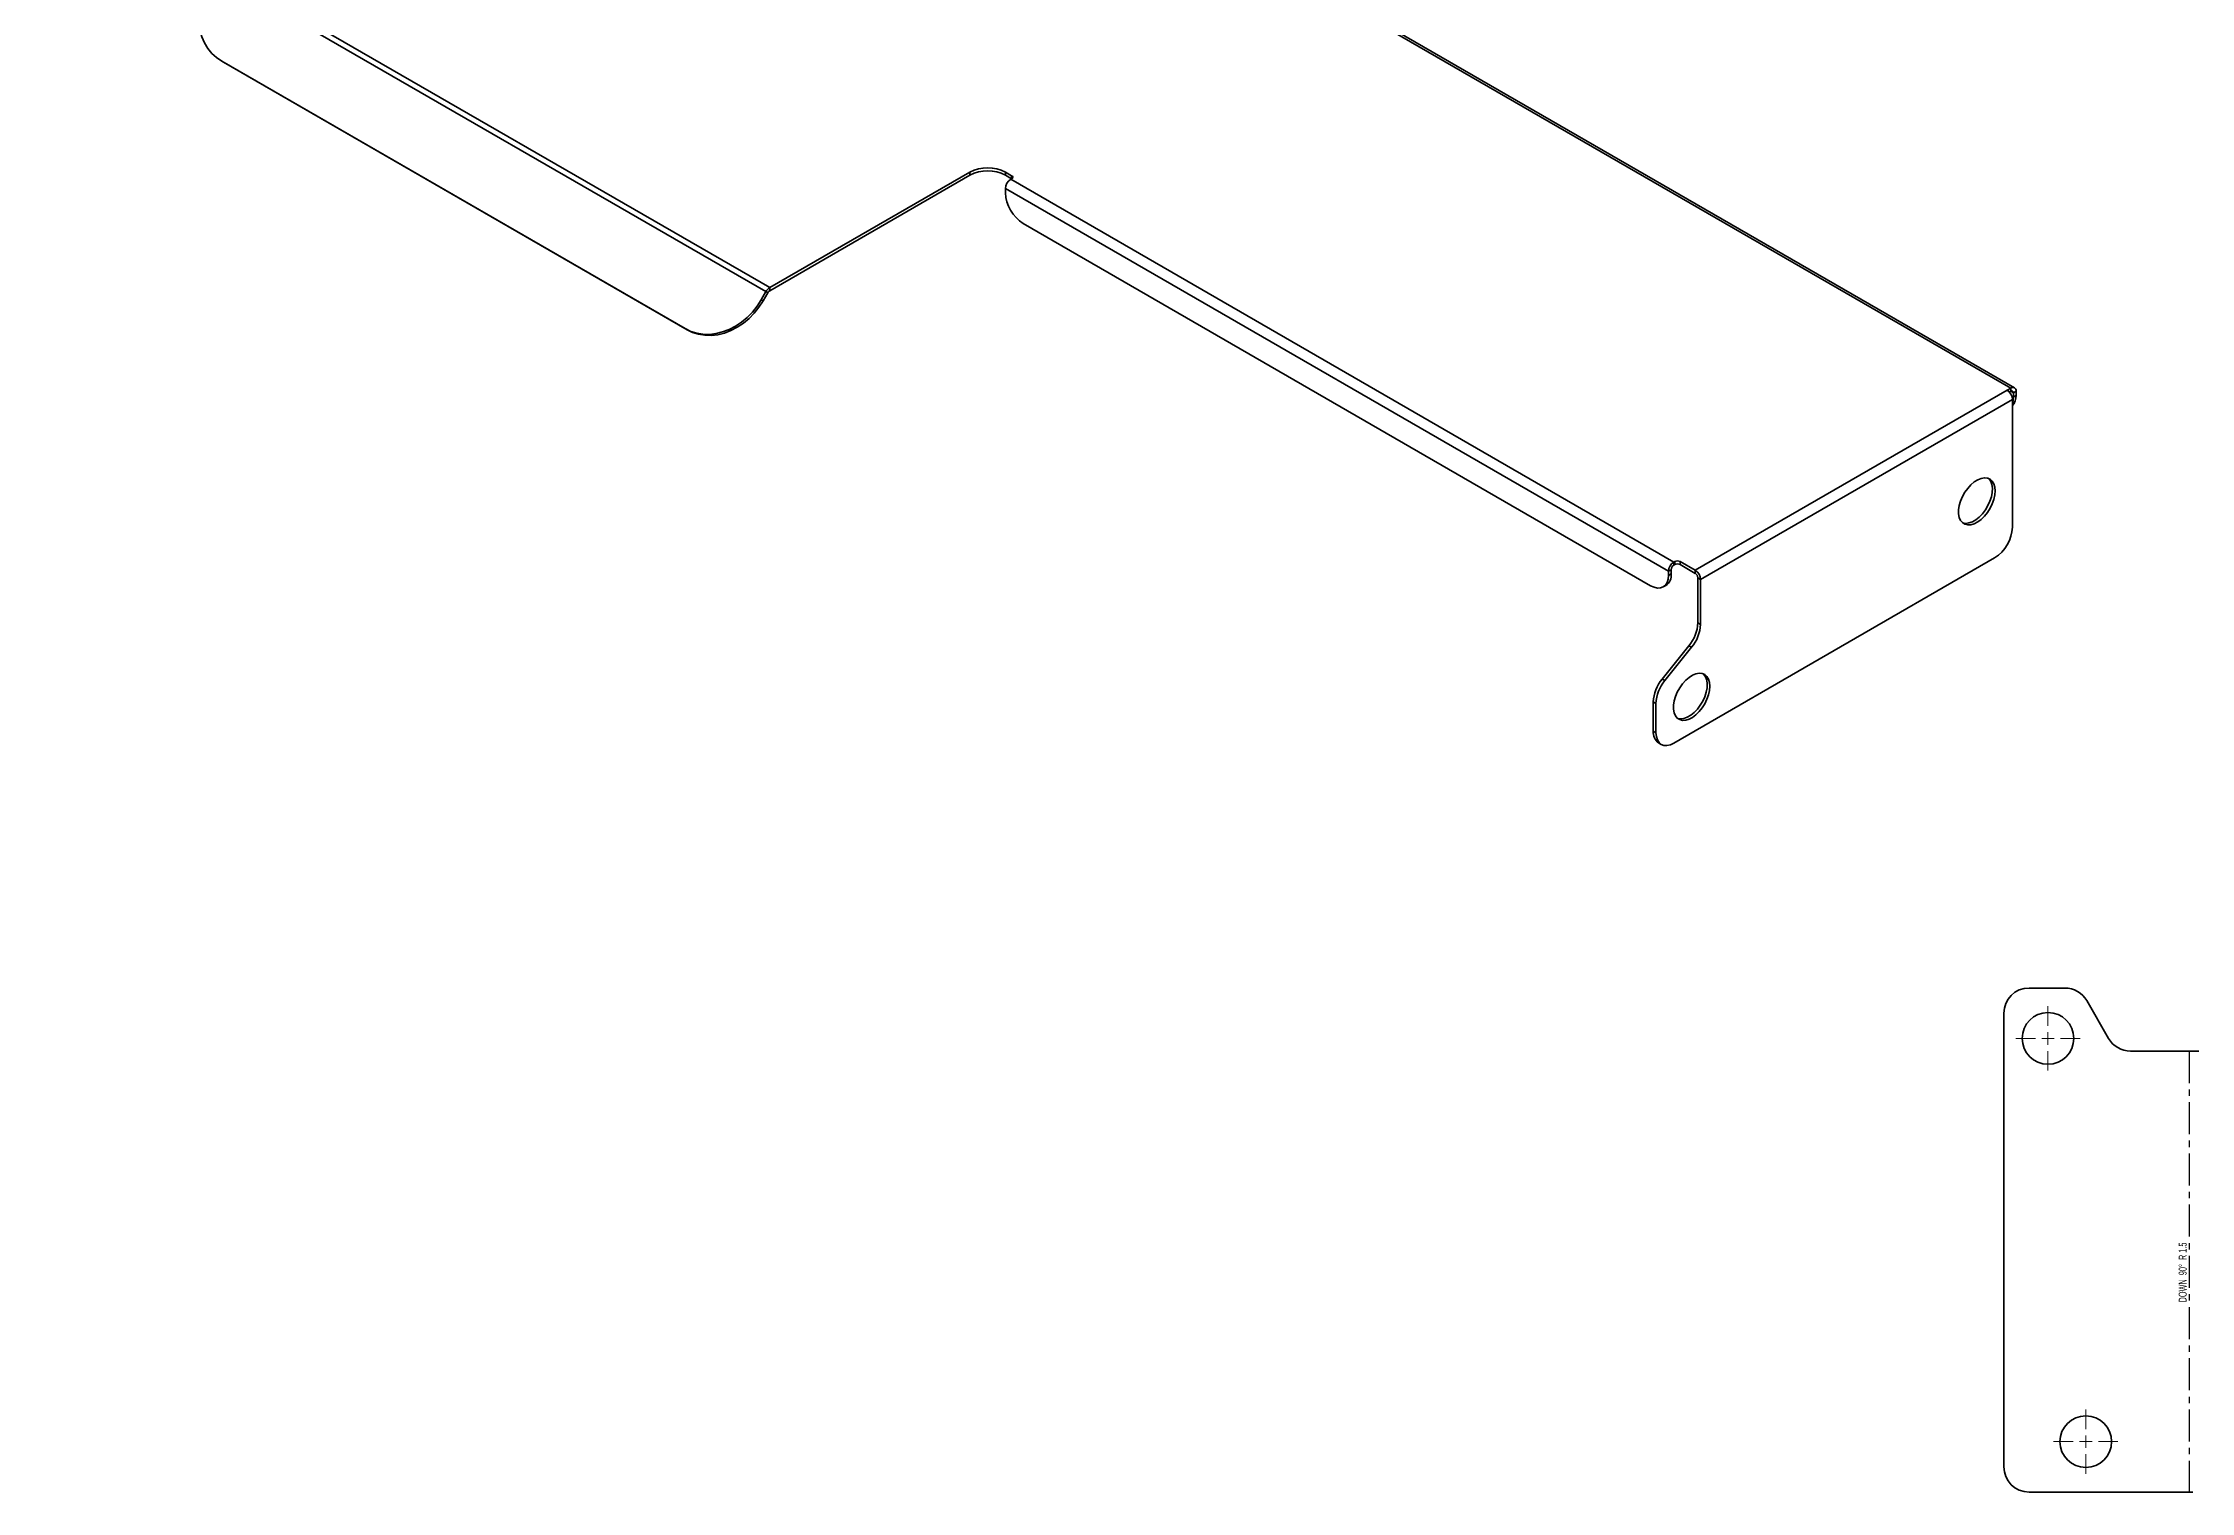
# Model space of a CAD drawing. Header units: millimetres. Extents: x -994 to 1477, y -314 to 819.
# Drawn here: x -866 to -14, y -297 to 278 of the extents above; entities that cross this region are included whole.
import ezdxf

# ---------------------------------------------------------------- set-up
doc = ezdxf.new("R2010")
doc.units = ezdxf.units.MM
doc.linetypes.add('CENTERX2', pattern=[20.32, 12.7, -2.54, 2.54, -2.54])
doc.styles.add('SLDTEXTSTYLE0', font='TXT', dxfattribs={"width": 0.572187})

# ---------------------------------------------------------------- blocks, each defined once
blk = doc.blocks.new('SW_CENTERMARKSYMBOL_6')
at = {"color": 0, "linetype": 'Continuous', "lineweight": 18}
for p, q in [((0, 5), (0, 12.75)), ((-5, 0), (-12.75, 0)), ((0, 0), (-2.5, 0)), ((0, 0), (0, 2.5)), ((0, 0), (0, -2.5)), ((0, 0), (2.5, 0)), ((5, 0), (12.75, 0)), ((0, -5), (0, -12.75))]:
    blk.add_line(p, q, dxfattribs=at)
blk = doc.blocks.new('SW_CENTERMARKSYMBOL_7')
at = {"color": 0, "linetype": 'Continuous', "lineweight": 18}
for p, q in [((0, 5), (0, 12.75)), ((-5, 0), (-12.75, 0)), ((0, 0), (-2.5, 0)), ((0, 0), (0, 2.5)), ((0, 0), (0, -2.5)), ((0, 0), (2.5, 0)), ((5, 0), (12.75, 0)), ((0, -5), (0, -12.75))]:
    blk.add_line(p, q, dxfattribs=at)

msp = doc.modelspace()

# ---------------------------------------------------------------- linework, layer by layer
at = {"color": 7, "linetype": 'Continuous', "lineweight": 35}
for p, q in [((-85.7, 140.81), (-866.35, 591.47)), ((-84.2, 140.96), (-864.85, 591.62)), ((-797.23, 307.25), (-578.03, 180.71)), ((-579.53, 179.13), (-798.73, 305.67)), ((-611.59, 164.43), (-795.43, 270.56)), ((-795.43, 270.56), (-794.68, 270.13)), ((-610.84, 163.99), (-794.68, 270.13)), ((-498.65, 226.53), (-578.03, 180.71)), ((-498.65, 225.31), (-578.03, 179.48)), ((-498.65, 225.31), (-498.65, 226.53)), ((-482.04, 225.1), (-484.51, 226.53)), ((-484.51, 226.53), (-484.51, 225.31)), ((-482.04, 223.88), (-484.51, 225.31)), ((-482.39, 223.68), (-482.04, 223.88)), ((-482.39, 223.68), (-219.35, 71.82)), ((-482.04, 223.88), (-482.04, 225.1)), ((-484.51, 220), (-221.47, 68.15)), ((-484.51, 218.37), (-484.51, 220)), ((-228.54, 62.43), (-477.44, 206.12)), ((-579.53, 179.13), (-581.41, 175.87)), ((-578.78, 178.69), (-579.53, 179.13)), ((-578.03, 179.48), (-578.03, 180.71)), ((-581.41, 175.87), (-580.66, 175.44)), ((-578.78, 178.69), (-580.66, 175.44)), ((-610.84, 163.99), (-611.59, 164.43)), ((-210.86, 68.56), (-87.12, 139.99)), ((-85.7, 140.81), (-87.12, 139.99)), ((-85.7, 139.59), (-86.24, 139.27)), ((-85.7, 139.59), (-85.7, 140.81)), ((-85.7, 139.59), (-84.64, 138.97)), ((-84.64, 138.97), (-83.58, 139.59)), ((-84.64, 137.34), (-84.64, 138.97)), ((-84.64, 137.34), (-83.58, 137.95)), ((-83.58, 137.95), (-83.58, 139.59)), ((-84.99, 136.32), (-208.74, 64.88)), ((-84.99, 136.32), (-84.99, 85.69)), ((-220.41, 68.76), (-221.47, 68.15)), ((-220.41, 68.76), (-220.41, 67.13)), ((-92.07, 73.45), (-219.35, -0.03)), ((-219.35, 71.82), (-218.99, 72.03)), ((-219.35, 70.6), (-219.35, 71.82)), ((-219.35, 70.6), (-218.99, 70.8)), ((-218.99, 70.8), (-218.99, 72.03)), ((-210.86, 68.56), (-216.87, 72.03)), ((-216.87, 72.03), (-216.87, 70.8)), ((-210.86, 67.33), (-216.87, 70.8)), ((-210.86, 67.33), (-210.86, 68.56)), ((-223.54, 61.94), (-222.48, 62.55)), ((-221.47, 68.15), (-221.47, 66.52)), ((-221.47, 66.52), (-220.41, 67.13)), ((-209.8, 65.5), (-208.74, 64.88)), ((-209.8, 47.7), (-209.8, 65.5)), ((-208.74, 47.09), (-208.74, 64.88)), ((-209.8, 47.7), (-208.74, 47.09)), ((-223.94, 25.39), (-213.33, 38.59)), ((-222.88, 24.78), (-212.27, 37.98)), ((-212.27, 37.98), (-213.33, 38.59)), ((-223.94, 25.39), (-222.88, 24.78)), ((-226.42, 15.67), (-227.48, 16.28)), ((-227.48, 4.67), (-227.48, 16.28)), ((-226.42, 4.05), (-226.42, 15.67)), ((-227.48, 4.67), (-226.42, 4.05)), ((-225.41, 0.09), (-224.34, -0.53)), ((-78.4, -97.21), (-64.17, -97.21)), ((-55.51, -102.21), (-46.85, -117.21)), ((-88.4, -287.21), (-88.4, -107.21)), ((-38.19, -122.21), (-4.9, -122.21)), ((-13.4, -297.21), (-78.4, -297.21))]:
    msp.add_line(p, q, dxfattribs=at)
at = {"color": 7, "linetype": 'CENTERX2'}
msp.add_line((-14.9, -122.21), (-14.9, -297.21), dxfattribs=at)
at = {"color": 7, "linetype": 'Continuous', "lineweight": 35, "flags": 128}
for points in [[(-800.61, 302.42), (-801.99, 299.73), (-803.09, 296.94), (-803.9, 294.07), (-804.4, 291.18), (-804.58, 288.31), (-804.46, 285.49), (-804.01, 282.77), (-803.26, 280.19), (-802.22, 277.78), (-800.89, 275.59), (-799.3, 273.63), (-797.47, 271.95), (-795.43, 270.56)], [(-611.59, 164.43), (-609.36, 163.35), (-606.99, 162.61), (-604.51, 162.21), (-601.94, 162.16), (-599.33, 162.46), (-596.72, 163.1), (-594.14, 164.08), (-591.64, 165.38), (-589.24, 166.98), (-586.99, 168.86), (-584.91, 170.99), (-583.04, 173.34), (-581.41, 175.87)], [(-580.66, 175.44), (-582.29, 172.9), (-584.16, 170.55), (-586.24, 168.42), (-588.49, 166.55), (-590.89, 164.95), (-593.39, 163.65), (-595.97, 162.67), (-598.58, 162.03), (-601.19, 161.73), (-603.76, 161.78), (-606.24, 162.18), (-608.61, 162.92), (-610.84, 163.99)], [(-84.99, 134.99), (-84.78, 135.83), (-84.64, 137.34)], [(-91.89, 100.09), (-92.02, 101.59), (-92.41, 102.9), (-93.04, 103.95), (-93.89, 104.71), (-94.93, 105.15), (-96.13, 105.25), (-97.43, 105.02), (-98.79, 104.46), (-100.17, 103.59), (-101.51, 102.44), (-102.76, 101.06), (-103.88, 99.49), (-104.83, 97.79), (-105.58, 96.02), (-106.09, 94.25), (-106.35, 92.53), (-106.35, 90.94), (-106.09, 89.53), (-105.58, 88.35), (-104.83, 87.44), (-103.88, 86.84), (-102.76, 86.56), (-101.51, 86.62), (-100.17, 87.02), (-98.79, 87.74), (-97.43, 88.76), (-96.13, 90.03), (-94.93, 91.51), (-93.89, 93.15), (-93.04, 94.9), (-92.41, 96.68), (-92.02, 98.43), (-91.89, 100.09)], [(-104.76, 87.38), (-104.68, 87.35), (-103.52, 87.16), (-102.24, 87.31), (-100.89, 87.79), (-99.51, 88.58), (-98.16, 89.66), (-96.88, 90.99), (-95.72, 92.52), (-94.72, 94.2), (-93.92, 95.95), (-93.35, 97.73), (-93.02, 99.46), (-92.96, 101.09), (-93.15, 102.55), (-93.6, 103.8), (-94.29, 104.78), (-94.57, 105.04)], [(-228.54, 62.43), (-227.16, 61.79), (-225.83, 61.49), (-224.61, 61.54), (-223.54, 61.94), (-222.66, 62.67), (-222, 63.7), (-221.6, 65), (-221.47, 66.52)], [(-205.03, 22.53), (-205.16, 24.03), (-205.55, 25.34), (-206.18, 26.39), (-207.03, 27.15), (-208.07, 27.59), (-209.26, 27.69), (-210.57, 27.46), (-211.93, 26.9), (-213.31, 26.03), (-214.64, 24.88), (-215.9, 23.5), (-217.02, 21.93), (-217.97, 20.23), (-218.72, 18.46), (-219.23, 16.68), (-219.49, 14.97), (-219.49, 13.38), (-219.23, 11.97), (-218.72, 10.79), (-217.97, 9.88), (-217.02, 9.28), (-215.9, 9), (-214.64, 9.06), (-213.31, 9.46), (-211.93, 10.18), (-210.57, 11.19), (-209.26, 12.47), (-208.07, 13.95), (-207.03, 15.59), (-206.18, 17.34), (-205.55, 19.12), (-205.16, 20.87), (-205.03, 22.53)], [(-217.9, 9.82), (-217.81, 9.79), (-216.66, 9.6), (-215.38, 9.74), (-214.02, 10.22), (-212.65, 11.02), (-211.29, 12.1), (-210.01, 13.43), (-208.85, 14.96), (-207.86, 16.63), (-207.06, 18.39), (-206.49, 20.17), (-206.16, 21.9), (-206.09, 23.53), (-206.29, 24.99), (-206.74, 26.24), (-207.43, 27.22), (-207.71, 27.48)], [(-226.42, 4.05), (-226.28, 2.54), (-225.88, 1.24), (-225.22, 0.2), (-224.35, -0.52), (-223.27, -0.92), (-222.05, -0.97), (-220.72, -0.67), (-219.35, -0.03)]]:
    msp.add_lwpolyline(points, dxfattribs=at)
at = {"color": 7, "linetype": 'Continuous', "lineweight": 35}
for centre in [(-70.9, -117.21), (-55.9, -277.21)]:
    msp.add_circle(centre, 10.25, dxfattribs=at)
for centre, radius, start, end in [((-491.58, 212.89), 15.37, 62.60967, 117.39033), ((-491.58, 211.66), 15.37, 62.60967, 117.39033), ((-479.9, 219.79), 4.61, 122.60548, 177.39452), ((-482.27, 224.49), 0.655, 290.78342, 69.21658), ((-469.16, 219.07), 15.37, 182.60548, 237.39452), ((-575.74, 177.04), 4.33, 121.95467, 151.14439), ((-576.88, 177.65), 2.16, 121.95467, 151.14439), ((-89.6, 136.11), 4.61, 2.60548, 57.39452), ((-84.87, 139.8), 1.31, 350.78596, 129.20329), ((-85.29, 139.08), 0.655, 350.78596, 129.20329), ((-88.95, 137.53), 5.39, 317.2447, 4.54516), ((-100.35, 86.39), 15.37, 302.60548, 357.39452), ((-216.86, 67.94), 4.61, 122.60548, 177.39452), ((-218.1, 68.66), 2.31, 122.60548, 177.39452), ((-217.93, 69.98), 2.31, 62.60967, 117.39033), ((-217.93, 68.76), 2.31, 62.60967, 117.39033), ((-213.34, 64.67), 4.61, 2.60548, 57.39452), ((-225.16, 66.52), 4.8, 304.05635, 7.25583), ((-212.1, 65.39), 2.31, 2.60548, 57.39452), ((-225.13, 48.41), 15.35, 320.22793, 357.36071), ((-224.07, 47.8), 15.35, 320.22793, 357.36071), ((-212.14, 15.58), 15.35, 140.22793, 177.36071), ((-211.08, 14.96), 15.35, 140.22793, 177.36071), ((-222.58, 4.12), 4.93, 173.70115, 234.98667), ((-78.4, -107.21), 10, 90, 180), ((-64.17, -107.21), 10, 30, 90), ((-38.19, -112.21), 10, 210, 270), ((-78.4, -287.21), 10, 180, 270)]:
    msp.add_arc(centre, radius, start, end, dxfattribs=at)

# ---------------------------------------------------------------- block references
at = {"color": 7, "linetype": 'Continuous', "lineweight": 18}
for name, p in [('SW_CENTERMARKSYMBOL_6', (-70.9, -117.21)), ('SW_CENTERMARKSYMBOL_7', (-55.9, -277.21))]:
    msp.add_blockref(name, p, dxfattribs=at)

# ---------------------------------------------------------------- texts
at = {"color": 7, "linetype": 'Continuous', "lineweight": 0, "insert": (-19.06, -210.09), "char_height": 3.175, "attachment_point": 2, "rotation": 90, "style": 'SLDTEXTSTYLE0'}
msp.add_mtext('DOWN  90°  R 1.5', dxfattribs=at)

doc.saveas('drawing.dxf')
